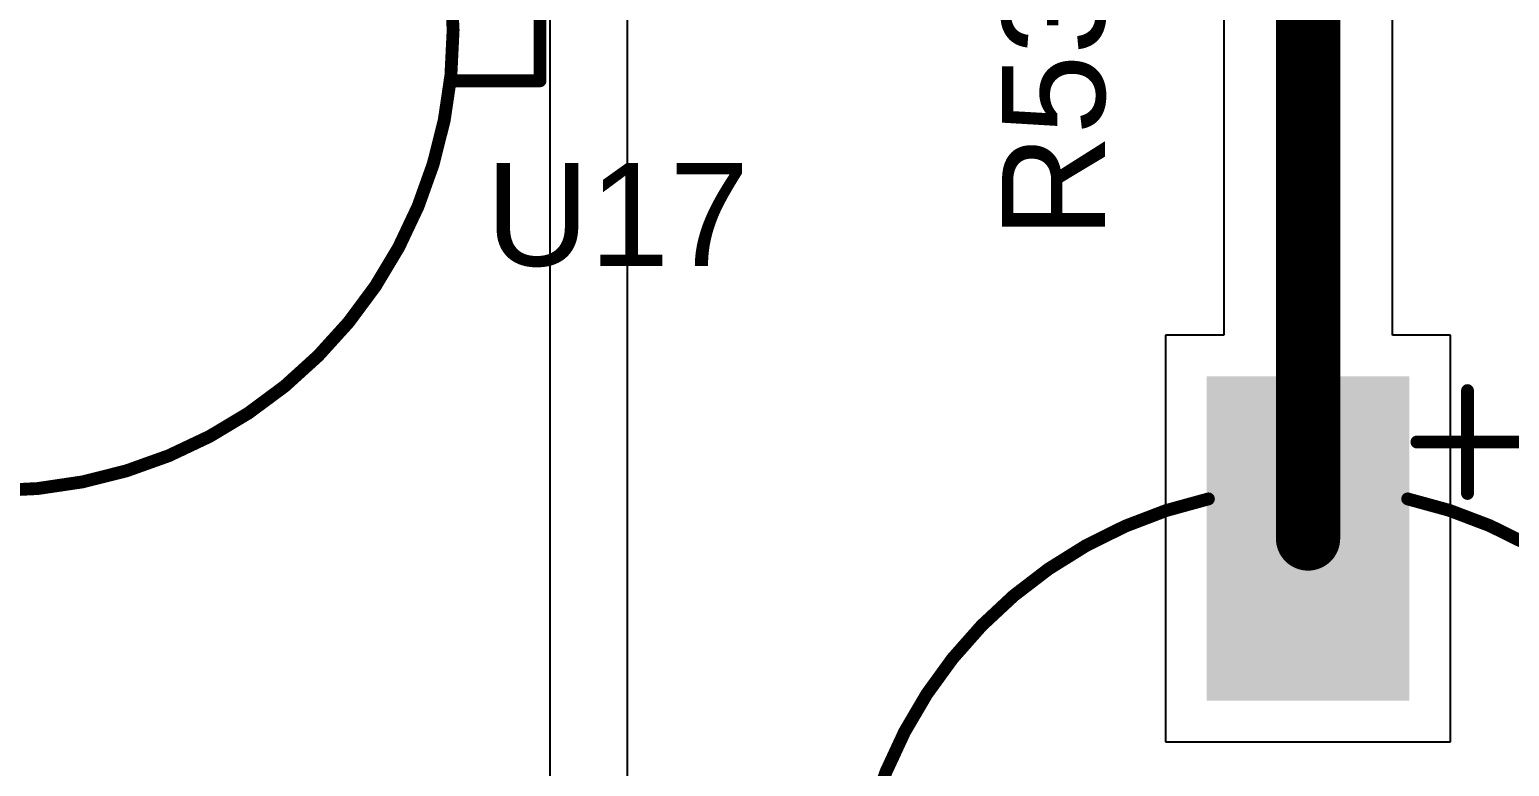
# Model space of a CAD drawing. Header units: inches. Extents: x -3 to 5437, y -3 to 5435.
# Drawn here: x 181.02 to 195.63, y 105.83 to 113.1 of the extents above; entities that cross this region are included whole.
import ezdxf

# ---------------------------------------------------------------- set-up
doc = ezdxf.new("R2010")
doc.units = ezdxf.units.IN
for name, color, linetype in [('Bottom Layer', 5, 'Continuous'), ('Bottom Solder', 6, 'Continuous'), ('GND', 16, 'Continuous'), ('Multi-Layer', 9, 'Continuous'), ('Pad Holes', 156, 'Continuous'), ('PWR', 76, 'Continuous'), ('Top Layer', 1, 'Continuous'), ('Top Overlay', 2, 'Continuous'), ('Top Paste', 8, 'Continuous'), ('Top Solder', 216, 'Continuous')]:
    doc.layers.add(name, color=color, linetype=linetype)
doc.styles.add('Arial', font='', dxfattribs={"height": 0.2})
doc.styles.get('Arial').set_extended_font_data('Arial')

# ---------------------------------------------------------------- blocks, each defined once
blk = doc.blocks.new('AS312_288')
at = {"layer": 'Bottom Layer'}
h = blk.add_hatch(color=5, dxfattribs=at)
edge = h.paths.add_edge_path()
edge.add_arc((-2.54, 1.27), 0.8999982, 0, 360)
h = blk.add_hatch(color=5, dxfattribs=at)
edge = h.paths.add_edge_path()
edge.add_arc((2.54, 1.27), 0.8999982, 0, 360)
h = blk.add_hatch(color=5, dxfattribs=at)
edge = h.paths.add_edge_path()
edge.add_arc((2.54e-06, -1.27), 0.8999982, 0, 360)
at = {"layer": 'Bottom Solder'}
h = blk.add_hatch(color=6, dxfattribs=at)
edge = h.paths.add_edge_path()
edge.add_arc((-2.54, 1.27), 1.0015982, 0, 360)
h = blk.add_hatch(color=6, dxfattribs=at)
edge = h.paths.add_edge_path()
edge.add_arc((2.54, 1.27), 1.0015982, 0, 360)
h = blk.add_hatch(color=6, dxfattribs=at)
edge = h.paths.add_edge_path()
edge.add_arc((2.54e-06, -1.27), 1.0015982, 0, 360)
at = {"layer": 'GND'}
h = blk.add_hatch(color=16, dxfattribs=at)
edge = h.paths.add_edge_path()
edge.add_arc((-2.54, 1.27), 0.8999982, 0, 360)
h = blk.add_hatch(color=16, dxfattribs=at)
edge = h.paths.add_edge_path()
edge.add_arc((2.54, 1.27), 0.8999982, 0, 360)
h = blk.add_hatch(color=16, dxfattribs=at)
edge = h.paths.add_edge_path()
edge.add_arc((2.54e-06, -1.27), 0.8999982, 0, 360)
at = {"layer": 'Multi-Layer'}
h = blk.add_hatch(color=9, dxfattribs=at)
edge = h.paths.add_edge_path()
edge.add_arc((-2.54, 1.27), 0.8999982, 0, 360)
h = blk.add_hatch(color=9, dxfattribs=at)
edge = h.paths.add_edge_path()
edge.add_arc((2.54, 1.27), 0.8999982, 0, 360)
h = blk.add_hatch(color=9, dxfattribs=at)
edge = h.paths.add_edge_path()
edge.add_arc((2.54e-06, -1.27), 0.8999982, 0, 360)
at = {"layer": 'Pad Holes'}
h = blk.add_hatch(color=7, dxfattribs=at)
edge = h.paths.add_edge_path()
edge.add_arc((-2.54, 1.27), 0.4499991, 0, 360)
h = blk.add_hatch(color=7, dxfattribs=at)
edge = h.paths.add_edge_path()
edge.add_arc((2.54, 1.27), 0.4499991, 0, 360)
h = blk.add_hatch(color=7, dxfattribs=at)
edge = h.paths.add_edge_path()
edge.add_arc((2.54e-06, -1.27), 0.4499991, 0, 360)
at = {"layer": 'PWR'}
h = blk.add_hatch(color=76, dxfattribs=at)
edge = h.paths.add_edge_path()
edge.add_arc((-2.54, 1.27), 0.8999982, 0, 360)
h = blk.add_hatch(color=76, dxfattribs=at)
edge = h.paths.add_edge_path()
edge.add_arc((2.54, 1.27), 0.8999982, 0, 360)
h = blk.add_hatch(color=76, dxfattribs=at)
edge = h.paths.add_edge_path()
edge.add_arc((2.54e-06, -1.27), 0.8999982, 0, 360)
at = {"layer": 'Top Layer'}
h = blk.add_hatch(color=1, dxfattribs=at)
edge = h.paths.add_edge_path()
edge.add_arc((-2.54, 1.27), 0.8999982, 0, 360)
h = blk.add_hatch(color=1, dxfattribs=at)
edge = h.paths.add_edge_path()
edge.add_arc((2.54, 1.27), 0.8999982, 0, 360)
h = blk.add_hatch(color=1, dxfattribs=at)
edge = h.paths.add_edge_path()
edge.add_arc((2.54e-06, -1.27), 0.8999982, 0, 360)
at = {"layer": 'Top Solder'}
h = blk.add_hatch(color=216, dxfattribs=at)
edge = h.paths.add_edge_path()
edge.add_arc((-2.54, 1.27), 1.0015982, 0, 360)
h = blk.add_hatch(color=216, dxfattribs=at)
edge = h.paths.add_edge_path()
edge.add_arc((2.54, 1.27), 1.0015982, 0, 360)
h = blk.add_hatch(color=216, dxfattribs=at)
edge = h.paths.add_edge_path()
edge.add_arc((2.54e-06, -1.27), 1.0015982, 0, 360)
at = {"layer": 'Top Overlay'}
for points in [[(4.54999852, 1.27, 0.127, 0.127, 1), (-4.550003599999999, 1.27, 0.127, 0.127, 1)], [(-3.50271334, 5.44806886, 0.0635, 0.0635, 1), (-3.43921334, 5.44806886, 0.0635, 0.0635, 1)], [(-3.50271334, 5.44806886, 0.0635, 0.0635, 1), (-3.43921334, 5.44806886, 0.0635, 0.0635, 1)], [(-2.8785947, 4.823952759999999, 0.0635, 0.0635, 1), (-2.8150947, 4.823952759999999, 0.0635, 0.0635, 1)], [(-4.21027352, 4.74050868, 0.0635, 0.0635, 1), (-4.14677352, 4.74050868, 0.0635, 0.0635, 1)], [(-4.209818859999999, 4.74096334, 0.0635, 0.0635, 1), (-4.14631886, 4.74096334, 0.0635, 0.0635, 1)], [(-3.587749999999999, 4.11479746, 0.0635, 0.0635, 1), (-3.52425, 4.11479746, 0.0635, 0.0635, 1)], [(-3.2766, 2.1844, 0.254, 0.254, 1), (-3.581399999999999, 2.1844, 0.254, 0.254, 1)], [(-3.644899999999999, 2.1844, 0.127, 0.127, 1), (-3.5179, 2.1844, 0.127, 0.127, 1)], [(-3.3401, 2.1844, 0.127, 0.127, 1), (-3.2131, 2.1844, 0.127, 0.127, 1)], [(-4.5817536, 1.27, 0.0635, 0.0635, 1), (-4.5182536, 1.27, 0.0635, 0.0635, 1)], [(4.51824852, 1.27, 0.0635, 0.0635, 1), (4.58174852, 1.27, 0.0635, 0.0635, 1)]]:
    blk.add_lwpolyline(points, format="xyseb", close=True, dxfattribs=at)
for points in [[(-3.47096334, 5.44806886, 0.127, 0.127, 0), (-4.17806886, 4.74096334, 0.127, 0.127, 0)], [(-2.8468447, 4.823952759999999, 0.127, 0.127, 0), (-3.47096334, 5.44806886, 0.127, 0.127, 0)], [(-3.556, 4.11479746, 0.127, 0.127, 0), (-4.17852352, 4.74050868, 0.127, 0.127, 0)]]:
    blk.add_lwpolyline(points, format="xyseb", dxfattribs=at)
blk = doc.blocks.new('YS_SBZ9032C03R16_407')
at = {"layer": 'Top Layer'}
for points in [[(-5.49999916, 0.8999994699999999), (-2.50000008, 0.8999994699999999), (-2.50000008, -0.8999994699999999), (-5.49999916, -0.8999994699999999)], [(2.50000008, 0.8999994699999999), (5.49999916, 0.8999994699999999), (5.49999916, -0.8999994699999999), (2.50000008, -0.8999994699999999)]]:
    blk.add_hatch(color=1, dxfattribs=at).paths.add_polyline_path(points)
at = {"layer": 'Top Paste'}
for points in [[(-5.49999916, 0.8999994699999999), (-2.50000008, 0.8999994699999999), (-2.50000008, -0.8999994699999999), (-5.49999916, -0.8999994699999999)], [(2.50000008, 0.8999994699999999), (5.49999916, 0.8999994699999999), (5.49999916, -0.8999994699999999), (2.50000008, -0.8999994699999999)]]:
    blk.add_hatch(color=8, dxfattribs=at).paths.add_polyline_path(points)
at = {"layer": 'Top Solder'}
for points in [[(-5.601599159999999, 1.00159947), (-2.39840008, 1.00159947), (-2.39840008, -1.00159947), (-5.601599159999999, -1.00159947)], [(2.39840008, 1.00159947), (5.601599159999999, 1.00159947), (5.601599159999999, -1.00159947), (2.39840008, -1.00159947)]]:
    blk.add_hatch(color=216, dxfattribs=at).paths.add_polyline_path(points)
at = {"layer": 'Top Overlay'}
for points in [[(2.510409, 6.54270472, 0.127, 0.127, 0), (-2.510409, 6.54270472, 0.127, 0.127, 0)], [(-2.510409, 3.73468392, 0.127, 0.127, 0), (-2.510409, 6.54270472, 0.127, 0.127, 0)], [(2.510409, 3.73468392, 0.127, 0.127, 0), (2.510409, 6.54270472, 0.127, 0.127, 0)], [(-4.39105548, 0.9842017399999999, 0.127, 0.127, -0.1919277626544105), (-2.510409, 3.73468392, 0.127, 0.127, 0)], [(2.510409, 3.73468392, 0.127, 0.127, -0.1919277626544127), (4.39105548, 0.9842017399999999, 0.127, 0.127, 0)], [(-4.953, 1.07521248, 0.127, 0.127, 0), (-4.953, 2.09121248, 0.127, 0.127, 0)], [(-4.44491872, 1.5748, 0.127, 0.127, 0), (-5.46091872, 1.5748, 0.127, 0.127, 0)], [(6.05848166, 1.27, 0.127, 0.127, 0), (5.04248166, 1.27, 0.127, 0.127, 0)], [(4.38931304, -0.9919360399999999, 0.127, 0.127, -0.7999507278121906), (-4.39105548, -0.9842017399999999, 0.127, 0.127, 0)]]:
    blk.add_lwpolyline(points, format="xyseb", dxfattribs=at)
for points in [[(-2.542159, 6.54270472, 0.0635, 0.0635, 1), (-2.478659, 6.54270472, 0.0635, 0.0635, 1)], [(-2.542159, 6.54270472, 0.0635, 0.0635, 1), (-2.478659, 6.54270472, 0.0635, 0.0635, 1)], [(2.478659, 6.54270472, 0.0635, 0.0635, 1), (2.542159, 6.54270472, 0.0635, 0.0635, 1)], [(2.478659, 6.54270472, 0.0635, 0.0635, 1), (2.542159, 6.54270472, 0.0635, 0.0635, 1)], [(-2.542159, 3.73468392, 0.0635, 0.0635, 1), (-2.478659, 3.73468392, 0.0635, 0.0635, 1)], [(-2.542159, 3.73468392, 0.0635, 0.0635, 1), (-2.478659, 3.73468392, 0.0635, 0.0635, 1)], [(2.478659, 3.73468392, 0.0635, 0.0635, 1), (2.542159, 3.73468392, 0.0635, 0.0635, 1)], [(2.478659, 3.73468392, 0.0635, 0.0635, 1), (2.542159, 3.73468392, 0.0635, 0.0635, 1)], [(-4.98475, 2.09121248, 0.0635, 0.0635, 1), (-4.92125, 2.09121248, 0.0635, 0.0635, 1)], [(-5.492668719999999, 1.5748, 0.0635, 0.0635, 1), (-5.429168719999999, 1.5748, 0.0635, 0.0635, 1)], [(-4.47666872, 1.5748, 0.0635, 0.0635, 1), (-4.41316872, 1.5748, 0.0635, 0.0635, 1)], [(5.010731659999999, 1.27, 0.0635, 0.0635, 1), (5.07423166, 1.27, 0.0635, 0.0635, 1)], [(6.02673166, 1.27, 0.0635, 0.0635, 1), (6.09023166, 1.27, 0.0635, 0.0635, 1)], [(-4.98475, 1.07521248, 0.0635, 0.0635, 1), (-4.92125, 1.07521248, 0.0635, 0.0635, 1)], [(-4.42280548, 0.9842017399999999, 0.0635, 0.0635, 1), (-4.35930548, 0.9842017399999999, 0.0635, 0.0635, 1)], [(4.35930548, 0.9842017399999999, 0.0635, 0.0635, 1), (4.42280548, 0.9842017399999999, 0.0635, 0.0635, 1)], [(-4.42280548, -0.9842017399999999, 0.0635, 0.0635, 1), (-4.35930548, -0.9842017399999999, 0.0635, 0.0635, 1)], [(4.35756304, -0.9919360399999999, 0.0635, 0.0635, 1), (4.42106304, -0.9919360399999999, 0.0635, 0.0635, 1)]]:
    blk.add_lwpolyline(points, format="xyseb", close=True, dxfattribs=at)

msp = doc.modelspace()

# ---------------------------------------------------------------- linework, layer by layer
at = {"layer": 'PWR'}
for p, q in [((186.1566, 116.11028594), (186.1566, 100.3554)), ((186.92517606, 100.67375598), (186.92517606, 116.11026562))]:
    msp.add_line(p, q, dxfattribs=at)
at = {"layer": 'Top Layer'}
for p, q in [((194.4788592, 110.08487254), (194.4788592, 115.538885)), ((192.81361488, 115.19400126), (192.81361488, 110.08487254)), ((192.81361488, 110.08487254), (192.23823884, 110.08487254)), ((192.23823884, 110.08487254), (192.23823884, 106.06887346)), ((195.05423524, 110.08487254), (194.4788592, 110.08487254)), ((195.05423524, 106.06887346), (195.05423524, 110.08487254)), ((192.23823884, 106.06887346), (195.05423524, 106.06887346))]:
    msp.add_line(p, q, dxfattribs=at)
msp.add_lwpolyline([(193.64623704, 108.076873, 0.635, 0.635, 0), (193.64623704, 115.538885, 0.635, 0.635, 0)], format="xyseb", dxfattribs=at)
msp.add_lwpolyline([(193.48748704, 108.076873, 0.3175, 0.3175, 1), (193.80498704, 108.076873, 0.3175, 0.3175, 1)], format="xyseb", close=True, dxfattribs=at)

# ---------------------------------------------------------------- block references
for name, p, rotation in [('AS312_288', (179.75357496, 113.9962414), 225), ('YS_SBZ9032C03R16_407', (193.64623704, 104.07687338), 270)]:
    msp.add_blockref(name, p, dxfattribs=dict(rotation=rotation))

# ---------------------------------------------------------------- texts
at = {"layer": 'Top Overlay', "style": 'Arial'}
msp.add_text('R53', height=1.016, rotation=90, dxfattribs=at).set_placement((191.6394694, 111.04164736))
msp.add_text('U17', height=1.016, dxfattribs=at).set_placement((185.52201148, 110.7695651))

doc.saveas('drawing.dxf')
